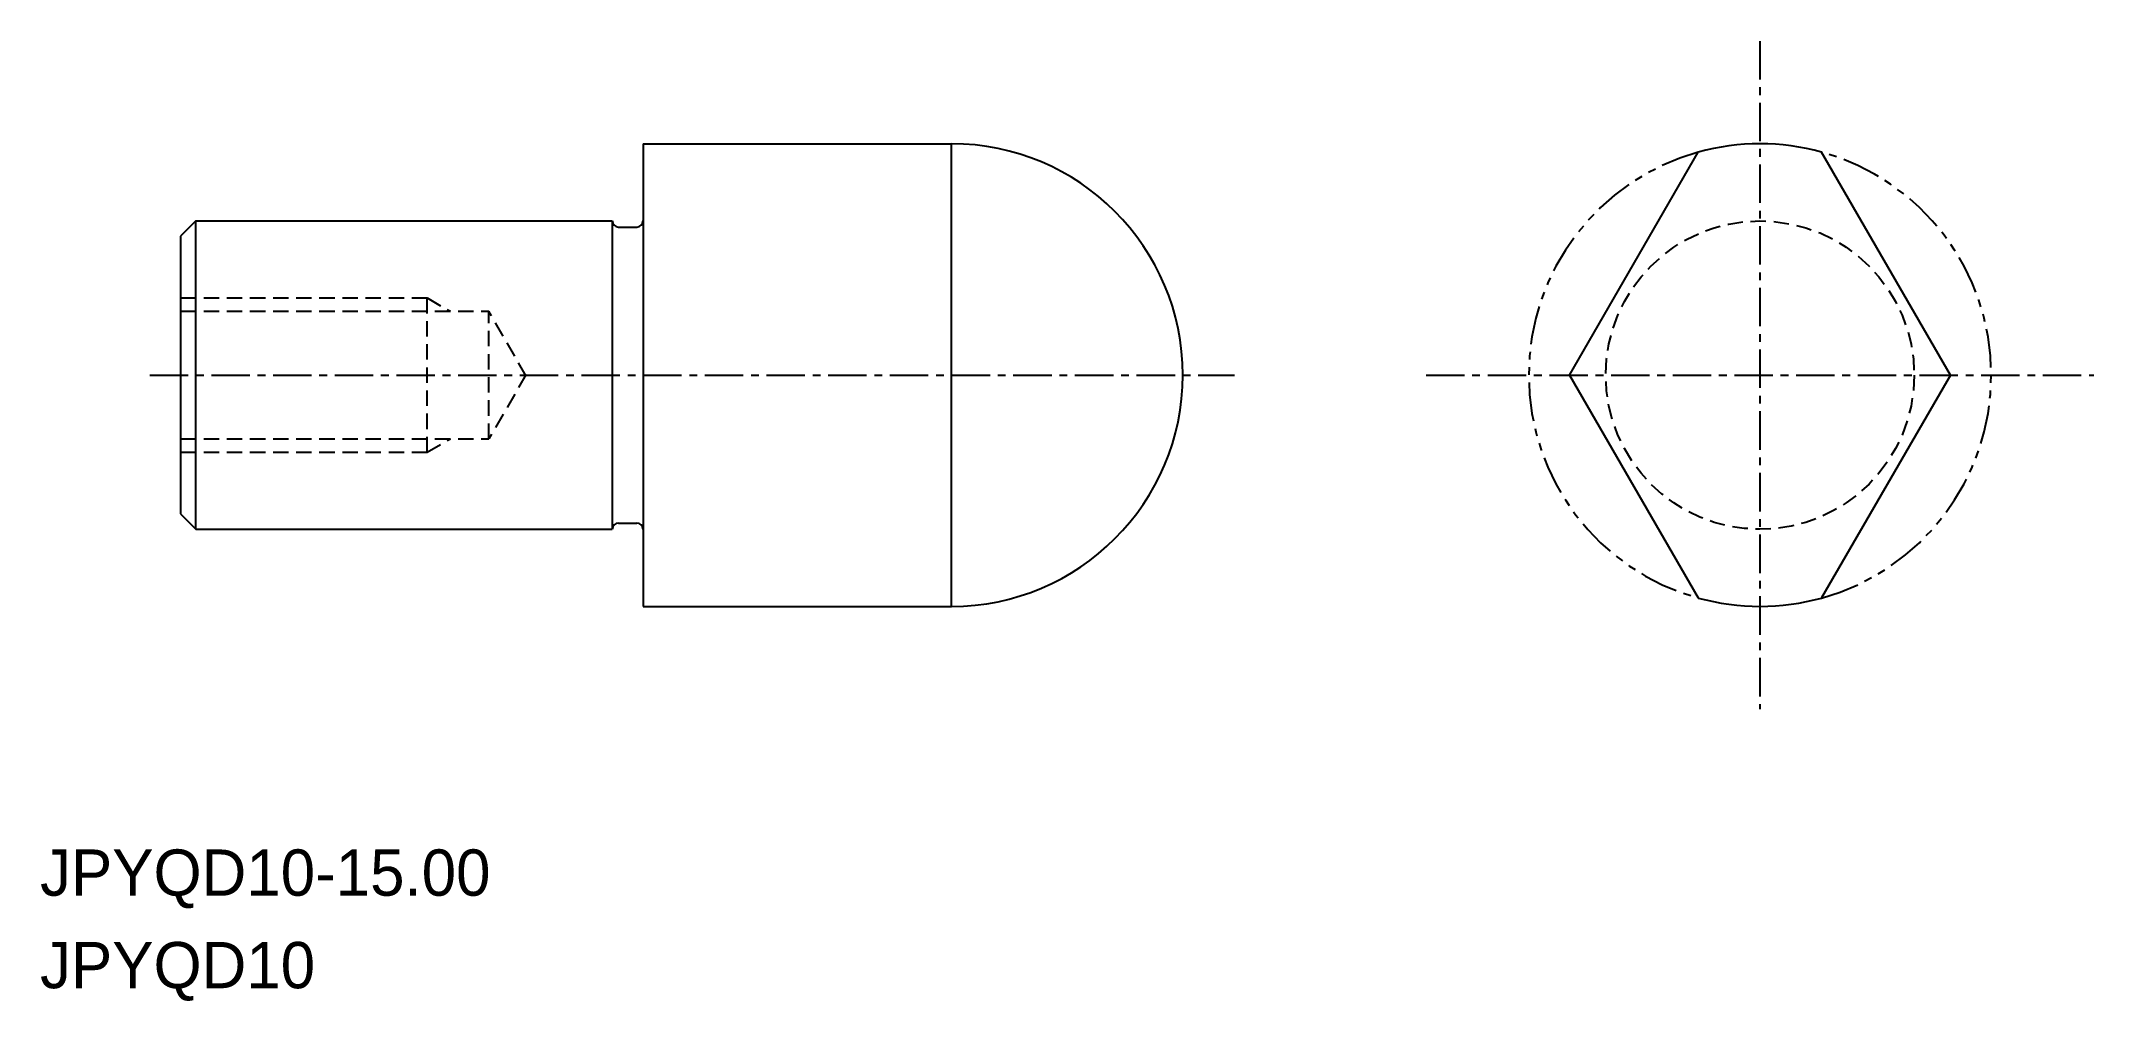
# Model space of a CAD drawing. Extents: x -1963.7 to -1897.2, y -644 to -612.9.
import ezdxf

# ---------------------------------------------------------------- set-up
doc = ezdxf.new("R2010")
doc.units = 0
for name, pattern in [('CENTER', [2, 1.25, -0.25, 0.25, -0.25]), ('DASHED', [0.75, 0.5, -0.25]), ('PHANTOM', [2.5, 1.25, -0.25, 0.25, -0.25, 0.25, -0.25])]:
    doc.linetypes.add(name, pattern=pattern)
doc.layers.get('0').update_dxf_attribs({"linetype": 'CONTINUOUS'})
doc.layers.add('CENTER', color=1, linetype='CENTER')

msp = doc.modelspace()

# ---------------------------------------------------------------- linework, layer by layer
at = {"color": 7, "linetype": 'CONTINUOUS'}
for p, q in [((-1944.219, -616.198), (-1934.219, -616.198)), ((-1944.219, -616.198), (-1944.219, -631.198)), ((-1914.173, -623.698), (-1909.999, -616.469)), ((-1901.826, -623.698), (-1905.999, -616.469)), ((-1958.719, -618.698), (-1959.219, -619.198)), ((-1958.719, -618.698), (-1945.219, -618.698)), ((-1958.719, -628.698), (-1958.719, -618.698)), ((-1945.219, -618.698), (-1945.219, -628.698)), ((-1945.019, -618.898), (-1944.419, -618.898)), ((-1959.219, -619.198), (-1959.219, -628.198)), ((-1914.173, -623.698), (-1909.999, -630.926)), ((-1901.826, -623.698), (-1905.999, -630.926)), ((-1959.219, -628.198), (-1958.719, -628.698)), ((-1958.719, -628.698), (-1945.219, -628.698)), ((-1945.019, -628.498), (-1944.419, -628.498)), ((-1944.219, -631.198), (-1934.219, -631.198))]:
    msp.add_line(p, q, dxfattribs=at)
at = {"linetype": 'CONTINUOUS'}
msp.add_line((-1934.219, -631.198), (-1934.219, -616.198), dxfattribs=at)
at = {"color": 3, "linetype": 'DASHED'}
for p, q in [((-1959.219, -621.198), (-1951.219, -621.198)), ((-1959.219, -621.631), (-1949.219, -621.631)), ((-1951.219, -626.198), (-1951.219, -621.198)), ((-1951.219, -621.198), (-1950.469, -621.631)), ((-1948.007, -623.731), (-1949.219, -621.631)), ((-1949.219, -625.765), (-1949.219, -621.631)), ((-1948.007, -623.665), (-1949.219, -625.765)), ((-1959.219, -625.765), (-1949.219, -625.765)), ((-1951.219, -626.198), (-1950.469, -625.765)), ((-1959.219, -626.198), (-1951.219, -626.198))]:
    msp.add_line(p, q, dxfattribs=at)
msp.add_circle((-1907.999, -623.698), 5, dxfattribs=at)
at = {"linetype": 'CONTINUOUS'}
for centre, start, end in [((-1934.219, -623.698), 270, 90), ((-1907.999, -623.698), 74.53399, 105.46601), ((-1907.999, -623.698), 254.53399, 285.46601)]:
    msp.add_arc(centre, 7.5, start, end, dxfattribs=at)
at = {"color": 3, "linetype": 'PHANTOM'}
for start, end in [(105.46601, 254.53399), (285.46601, 74.53399)]:
    msp.add_arc((-1907.999, -623.698), 7.5, start, end, dxfattribs=at)
at = {"color": 7, "linetype": 'CONTINUOUS'}
for centre, start, end in [((-1945.019, -618.698), 180, 270), ((-1944.419, -618.698), 270, 0), ((-1945.019, -628.698), 90, 180), ((-1944.419, -628.698), 0, 90)]:
    msp.add_arc(centre, 0.2, start, end, dxfattribs=at)
msp.add_point((-1959.219, -623.698), dxfattribs=at)
at = {"layer": 'CENTER', "color": 1, "linetype": 'CENTER'}
for p, q in [((-1907.999, -612.867), (-1907.999, -634.528)), ((-1960.219, -623.698), (-1925.041, -623.698)), ((-1918.829, -623.698), (-1897.169, -623.698))]:
    msp.add_line(p, q, dxfattribs=at)

# ---------------------------------------------------------------- texts
for s, p in [('JPYQD10-15.00', (-1963.774, -640.58)), ('JPYQD10', (-1963.774, -643.58))]:
    msp.add_text(s, height=1.5).set_placement(p)

doc.saveas('drawing.dxf')
